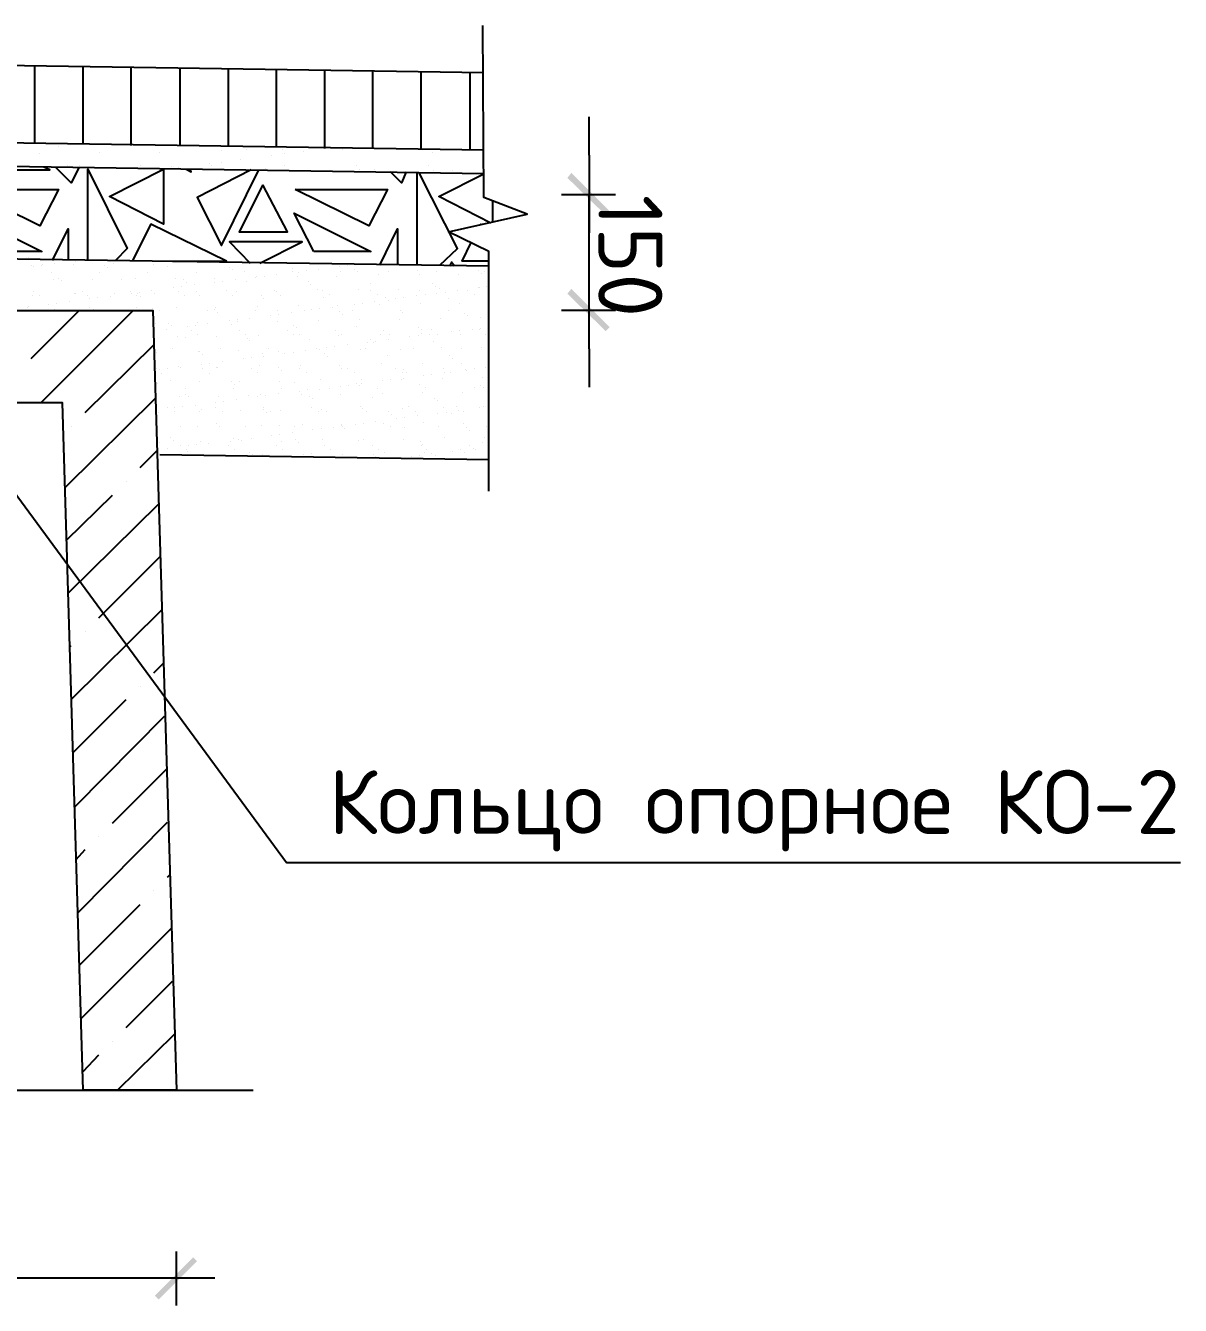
# Model space of a CAD drawing. Extents: x 8646 to 18206, y -17605 to -192.
# Drawn here: x 11807.8 to 11857.6, y -8224.9 to -8169.7 of the extents above; entities that cross this region are included whole.
import ezdxf

# ---------------------------------------------------------------- set-up
doc = ezdxf.new("R2010")
doc.units = 0
for name, color, linetype in [('PDF__0', 7, 'CONTINUOUS'), ('PDF__КОНСТРУКЦИЯ_КОЛОДЦА', 7, 'CONTINUOUS'), ('PDF__ТЕКСТ', 7, 'CONTINUOUS'), ('PDF__УСИЛЕНИЕ', 7, 'CONTINUOUS')]:
    doc.layers.add(name, color=color, linetype=linetype)
doc.styles.add('PDF_ISOCPEUR', font='isocpeur.ttf')

msp = doc.modelspace()

# ---------------------------------------------------------------- linework, layer by layer
at = {"layer": 'PDF__0', "linetype": 'CONTINUOUS'}
for points in [[(11804.827, -8175.759), (11804.742, -8175.929), (11808.853, -8175.929), (11808.599, -8175.802)], [(11832.119, -8175.293), (11832.119, -8178.641)], [(11810.124, -8175.802), (11809.785, -8176.48), (11809.107, -8175.802)], [(11810.506, -8179.828), (11810.506, -8175.887), (11812.201, -8179.319), (11811.692, -8179.828)], [(11814.744, -8175.887), (11814.956, -8176.014), (11814.913, -8175.887)], [(11817.541, -8175.929), (11815.21, -8177.116), (11816.269, -8179.192), (11817.88, -8175.929)], [(11824.236, -8176.014), (11824.025, -8176.48), (11823.558, -8176.014)], [(11824.703, -8180.04), (11824.703, -8176.056)], [(11825.677, -8180.04), (11826.44, -8179.319), (11824.787, -8176.056)], [(11827.881, -8178.217), (11825.635, -8177.073), (11827.584, -8176.098)], [(11827.966, -8178.175), (11827.966, -8177.285)], [(11830.932, -8176.988), (11833.263, -8176.988)], [(11808.98, -8179.828), (11809.658, -8178.472), (11809.658, -8179.828)], [(11814.15, -8179.87), (11816.481, -8179.87), (11813.218, -8178.26), (11812.413, -8179.87)], [(11823.092, -8180.04), (11823.855, -8178.472), (11823.855, -8180.04)], [(11827.5, -8178.302), (11827.457, -8178.26), (11827.415, -8178.302)], [(11817.922, -8179.955), (11819.744, -8179.023), (11816.608, -8179.023), (11817.498, -8179.955)], [(11827.796, -8179.87), (11826.652, -8179.87), (11827.033, -8179.065)], [(11826.313, -8180.082), (11826.186, -8179.913), (11826.101, -8180.082)], [(11832.119, -8183.642), (11832.119, -8180.294)], [(11833.263, -8181.989), (11830.932, -8181.989)], [(11814.32, -8224.919), (11814.32, -8222.588)], [(11812.625, -8223.732), (11815.973, -8223.732)]]:
    msp.add_lwpolyline(points, dxfattribs=at)
for points in [[(11813.769, -8175.887), (11813.769, -8178.26), (11811.438, -8177.073)], [(11805.251, -8176.777), (11809.234, -8176.777), (11808.429, -8178.345)], [(11818.049, -8176.565), (11817.032, -8178.599), (11819.109, -8178.599)], [(11819.448, -8176.777), (11823.431, -8176.777), (11822.626, -8178.345)], [(11806.014, -8179.446), (11805.208, -8177.794), (11808.514, -8179.446)], [(11820.253, -8179.446), (11819.405, -8177.794), (11822.711, -8179.446)]]:
    msp.add_lwpolyline(points, close=True, dxfattribs=at)
for points in [[(11831.356, -8176.056), (11831.187, -8176.268), (11833.009, -8177.709)], [(11831.187, -8176.268), (11833.009, -8177.709), (11832.839, -8177.878)], [(11833.009, -8182.71), (11831.187, -8181.269), (11831.356, -8181.057)], [(11832.839, -8182.879), (11833.009, -8182.71), (11831.187, -8181.269)], [(11813.388, -8224.495), (11813.557, -8224.664), (11815.04, -8222.842)], [(11813.557, -8224.664), (11815.04, -8222.842), (11815.21, -8223.012)]]:
    msp.add_solid(points, dxfattribs=at)
at = {"layer": 'PDF__КОНСТРУКЦИЯ_КОЛОДЦА', "linetype": 'CONTINUOUS'}
for points in [[(11827.796, -8189.787), (11827.796, -8179.446), (11826.059, -8178.599), (11829.449, -8177.836), (11827.584, -8177.116), (11827.542, -8169.699)], [(11827.584, -8171.733), (11799.275, -8171.31)], [(11827.584, -8175.081), (11800.165, -8174.658)], [(11827.584, -8176.098), (11800.504, -8175.675)], [(11827.796, -8180.082), (11802.623, -8179.701)], [(11827.796, -8188.431), (11813.599, -8188.219)]]:
    msp.add_lwpolyline(points, dxfattribs=at)
at = {"layer": 'PDF__УСИЛЕНИЕ', "linetype": 'CONTINUOUS'}
for points in [[(11808.217, -8174.785), (11808.217, -8171.437)], [(11810.294, -8174.827), (11810.294, -8171.479)], [(11812.37, -8174.869), (11812.37, -8171.522)], [(11814.489, -8174.869), (11814.489, -8171.564)], [(11816.566, -8174.912), (11816.566, -8171.564)], [(11818.643, -8174.954), (11818.643, -8171.606)], [(11820.719, -8174.997), (11820.719, -8171.649)], [(11822.796, -8174.997), (11822.796, -8171.691)], [(11824.872, -8175.039), (11824.872, -8171.691)], [(11826.991, -8175.081), (11826.991, -8171.733)], [(11832.119, -8175.293), (11832.119, -8173.641)], [(11808.429, -8175.209), (11808.429, -8175.209)], [(11809.234, -8174.912), (11809.234, -8174.912)], [(11811.014, -8175.166), (11811.014, -8175.166)], [(11813.599, -8175.166), (11813.599, -8175.166)], [(11816.269, -8175.081), (11816.269, -8175.081)], [(11817.329, -8175.039), (11817.329, -8175.039)], [(11818.897, -8175.039), (11818.897, -8175.039)], [(11818.982, -8175.209), (11818.982, -8175.209)], [(11819.787, -8175.124), (11819.787, -8175.124)], [(11821.482, -8175.039), (11821.482, -8175.039)], [(11825.381, -8175.166), (11825.381, -8175.166)], [(11809.616, -8175.717), (11809.616, -8175.717)], [(11810.124, -8175.717), (11810.124, -8175.717)], [(11812.752, -8175.717), (11812.752, -8175.717)], [(11814.108, -8175.759), (11814.108, -8175.759)], [(11815.761, -8175.632), (11815.761, -8175.632)], [(11815.846, -8175.717), (11815.846, -8175.717)], [(11816.269, -8175.59), (11816.269, -8175.59)], [(11817.074, -8175.463), (11817.074, -8175.463)], [(11818.431, -8175.293), (11818.431, -8175.293)], [(11818.982, -8175.717), (11818.982, -8175.717)], [(11822.075, -8175.717), (11822.075, -8175.717)], [(11825.211, -8175.717), (11825.211, -8175.717)], [(11814.405, -8175.802), (11814.405, -8175.802)], [(11818.176, -8175.844), (11818.176, -8175.844)], [(11822.202, -8175.887), (11822.202, -8175.887)], [(11822.88, -8175.929), (11822.88, -8175.929)], [(11825.423, -8175.971), (11825.423, -8175.971)], [(11826.228, -8175.971), (11826.228, -8175.971)], [(11832.119, -8181.989), (11832.119, -8176.988)], [(11807.921, -8179.701), (11807.921, -8179.701)], [(11808.09, -8180.04), (11808.09, -8180.04)], [(11808.175, -8180.082), (11808.175, -8180.082)], [(11808.514, -8180.04), (11808.514, -8180.04)], [(11808.556, -8179.997), (11808.556, -8179.997)], [(11809.065, -8179.955), (11809.065, -8179.955)], [(11809.87, -8179.997), (11809.87, -8179.997)], [(11809.955, -8179.87), (11809.955, -8179.87)], [(11810.336, -8179.785), (11810.336, -8179.785)], [(11811.226, -8180.04), (11811.226, -8180.04)], [(11811.353, -8180.124), (11811.353, -8180.124)], [(11811.608, -8179.955), (11811.608, -8179.955)], [(11813.345, -8179.997), (11813.345, -8179.997)], [(11813.938, -8180.082), (11813.938, -8180.082)], [(11815.125, -8179.913), (11815.125, -8179.913)], [(11816.608, -8180.124), (11816.608, -8180.124)], [(11819.321, -8180.167), (11819.321, -8180.167)], [(11821.355, -8180.082), (11821.355, -8180.082)], [(11821.694, -8180.04), (11821.694, -8180.04)], [(11808.938, -8180.336), (11808.938, -8180.336)], [(11809.023, -8180.633), (11809.023, -8180.633)], [(11809.234, -8180.591), (11809.234, -8180.591)], [(11809.362, -8180.718), (11809.362, -8180.718)], [(11810.718, -8180.675), (11810.718, -8180.675)], [(11811.014, -8180.336), (11811.014, -8180.336)], [(11811.947, -8180.675), (11811.947, -8180.675)], [(11812.54, -8180.591), (11812.54, -8180.591)], [(11813.091, -8180.336), (11813.091, -8180.336)], [(11814.277, -8180.591), (11814.277, -8180.591)], [(11814.617, -8180.675), (11814.617, -8180.675)], [(11815.167, -8180.336), (11815.167, -8180.336)], [(11815.973, -8180.591), (11815.973, -8180.591)], [(11816.735, -8180.209), (11816.735, -8180.209)], [(11816.863, -8180.675), (11816.863, -8180.675)], [(11817.244, -8180.294), (11817.244, -8180.294)], [(11817.753, -8180.548), (11817.753, -8180.548)], [(11817.795, -8180.506), (11817.795, -8180.506)], [(11818.134, -8180.506), (11818.134, -8180.506)], [(11818.643, -8180.421), (11818.643, -8180.421)], [(11819.321, -8180.294), (11819.321, -8180.294)], [(11819.532, -8180.506), (11819.532, -8180.506)], [(11819.575, -8180.336), (11819.575, -8180.336)], [(11819.914, -8180.252), (11819.914, -8180.252)], [(11820.465, -8180.209), (11820.465, -8180.209)], [(11821.228, -8180.506), (11821.228, -8180.506)], [(11821.397, -8180.294), (11821.397, -8180.294)], [(11821.99, -8180.209), (11821.99, -8180.209)], [(11822.118, -8180.294), (11822.118, -8180.294)], [(11823.05, -8180.421), (11823.05, -8180.421)], [(11823.474, -8180.294), (11823.474, -8180.294)], [(11824.703, -8180.252), (11824.703, -8180.252)], [(11824.787, -8180.421), (11824.787, -8180.421)], [(11825.55, -8180.294), (11825.55, -8180.294)], [(11826.483, -8180.421), (11826.483, -8180.421)], [(11827.373, -8180.252), (11827.373, -8180.252)], [(11827.5, -8180.379), (11827.5, -8180.379)], [(11827.627, -8180.294), (11827.627, -8180.294)], [(11808.175, -8181.184), (11808.175, -8181.184)], [(11809.912, -8181.269), (11809.912, -8181.269)], [(11809.955, -8181.269), (11809.955, -8181.269)], [(11810.252, -8181.184), (11810.252, -8181.184)], [(11811.65, -8181.269), (11811.65, -8181.269)], [(11812.328, -8181.184), (11812.328, -8181.184)], [(11812.37, -8181.269), (11812.37, -8181.269)], [(11812.625, -8181.269), (11812.625, -8181.269)], [(11812.709, -8181.226), (11812.709, -8181.226)], [(11813.26, -8181.142), (11813.26, -8181.142)], [(11813.388, -8181.269), (11813.388, -8181.269)], [(11814.193, -8181.014), (11814.193, -8181.014)], [(11814.405, -8181.184), (11814.405, -8181.184)], [(11814.532, -8180.972), (11814.532, -8180.972)], [(11814.744, -8180.803), (11814.744, -8180.803)], [(11815.083, -8180.887), (11815.083, -8180.887)], [(11815.167, -8181.184), (11815.167, -8181.184)], [(11815.973, -8180.803), (11815.973, -8180.803)], [(11816.312, -8180.76), (11816.312, -8180.76)], [(11816.481, -8181.142), (11816.481, -8181.142)], [(11816.905, -8181.184), (11816.905, -8181.184)], [(11817.329, -8180.76), (11817.329, -8180.76)], [(11818.558, -8181.142), (11818.558, -8181.142)], [(11818.643, -8181.184), (11818.643, -8181.184)], [(11819.999, -8180.76), (11819.999, -8180.76)], [(11820.126, -8180.887), (11820.126, -8180.887)], [(11820.422, -8181.099), (11820.422, -8181.099)], [(11820.634, -8181.142), (11820.634, -8181.142)], [(11822.16, -8181.099), (11822.16, -8181.099)], [(11822.711, -8180.845), (11822.711, -8180.845)], [(11822.711, -8181.142), (11822.711, -8181.142)], [(11823.897, -8181.099), (11823.897, -8181.099)], [(11824.787, -8181.142), (11824.787, -8181.142)], [(11825.381, -8180.845), (11825.381, -8180.845)], [(11825.508, -8180.972), (11825.508, -8180.972)], [(11825.55, -8181.269), (11825.55, -8181.269)], [(11825.677, -8181.057), (11825.677, -8181.057)], [(11825.932, -8181.226), (11825.932, -8181.226)], [(11826.44, -8181.142), (11826.44, -8181.142)], [(11826.864, -8181.142), (11826.864, -8181.142)], [(11827.373, -8181.014), (11827.373, -8181.014)], [(11827.415, -8181.014), (11827.415, -8181.014)], [(11827.712, -8180.972), (11827.712, -8180.972)], [(11807.921, -8181.82), (11807.921, -8181.82)], [(11808.133, -8181.353), (11808.133, -8181.353)], [(11808.429, -8181.353), (11808.429, -8181.353)], [(11808.811, -8181.735), (11808.811, -8181.735)], [(11809.15, -8181.692), (11809.15, -8181.692)], [(11809.701, -8181.608), (11809.701, -8181.608)], [(11810.506, -8181.353), (11810.506, -8181.353)], [(11810.591, -8181.481), (11810.591, -8181.481)], [(11810.93, -8181.438), (11810.93, -8181.438)], [(11811.481, -8181.396), (11811.481, -8181.396)], [(11812.582, -8181.353), (11812.582, -8181.353)], [(11812.752, -8181.396), (11812.752, -8181.396)], [(11814.659, -8181.353), (11814.659, -8181.353)], [(11815.337, -8181.353), (11815.337, -8181.353)], [(11816.735, -8181.353), (11816.735, -8181.353)], [(11817.837, -8181.82), (11817.837, -8181.82)], [(11818.007, -8181.353), (11818.007, -8181.353)], [(11818.092, -8181.481), (11818.092, -8181.481)], [(11818.812, -8181.353), (11818.812, -8181.353)], [(11819.575, -8181.777), (11819.575, -8181.777)], [(11820.677, -8181.438), (11820.677, -8181.438)], [(11820.931, -8181.311), (11820.931, -8181.311)], [(11821.27, -8181.777), (11821.27, -8181.777)], [(11821.99, -8181.735), (11821.99, -8181.735)], [(11822.329, -8181.692), (11822.329, -8181.692)], [(11822.88, -8181.608), (11822.88, -8181.608)], [(11823.008, -8181.311), (11823.008, -8181.311)], [(11823.092, -8181.735), (11823.092, -8181.735)], [(11823.347, -8181.438), (11823.347, -8181.438)], [(11823.474, -8181.565), (11823.474, -8181.565)], [(11823.77, -8181.481), (11823.77, -8181.481)], [(11824.109, -8181.438), (11824.109, -8181.438)], [(11824.66, -8181.353), (11824.66, -8181.353)], [(11824.83, -8181.692), (11824.83, -8181.692)], [(11825.084, -8181.311), (11825.084, -8181.311)], [(11826.059, -8181.481), (11826.059, -8181.481)], [(11826.525, -8181.692), (11826.525, -8181.692)], [(11827.161, -8181.311), (11827.161, -8181.311)], [(11807.878, -8181.862), (11807.878, -8181.862)], [(11809.065, -8181.947), (11809.065, -8181.947)], [(11810.591, -8181.862), (11810.591, -8181.862)], [(11810.718, -8181.989), (11810.718, -8181.989)], [(11810.76, -8181.947), (11810.76, -8181.947)], [(11812.582, -8181.862), (11812.582, -8181.862)], [(11813.303, -8181.904), (11813.303, -8181.904)], [(11813.599, -8181.989), (11813.599, -8181.989)], [(11814.32, -8181.862), (11814.32, -8181.862)], [(11815.676, -8181.989), (11815.676, -8181.989)], [(11815.973, -8181.947), (11815.973, -8181.947)], [(11816.015, -8181.862), (11816.015, -8181.862)], [(11816.1, -8182.074), (11816.1, -8182.074)], [(11816.947, -8182.371), (11816.947, -8182.371)], [(11817.456, -8182.328), (11817.456, -8182.328)], [(11817.753, -8181.989), (11817.753, -8181.989)], [(11818.388, -8182.201), (11818.388, -8182.201)], [(11818.685, -8181.989), (11818.685, -8181.989)], [(11818.727, -8182.159), (11818.727, -8182.159)], [(11819.278, -8182.074), (11819.278, -8182.074)], [(11819.829, -8181.989), (11819.829, -8181.989)], [(11820.168, -8181.947), (11820.168, -8181.947)], [(11820.507, -8181.904), (11820.507, -8181.904)], [(11821.058, -8181.862), (11821.058, -8181.862)], [(11821.355, -8182.031), (11821.355, -8182.031)], [(11821.482, -8182.159), (11821.482, -8182.159)], [(11821.906, -8181.989), (11821.906, -8181.989)], [(11822.202, -8182.371), (11822.202, -8182.371)], [(11823.94, -8182.371), (11823.94, -8182.371)], [(11823.982, -8181.989), (11823.982, -8181.989)], [(11824.067, -8182.074), (11824.067, -8182.074)], [(11825.72, -8182.328), (11825.72, -8182.328)], [(11826.059, -8181.989), (11826.059, -8181.989)], [(11826.737, -8182.116), (11826.737, -8182.116)], [(11826.864, -8182.201), (11826.864, -8182.201)], [(11827.457, -8182.286), (11827.457, -8182.286)], [(11813.345, -8182.879), (11813.345, -8182.879)], [(11813.43, -8182.54), (11813.43, -8182.54)], [(11813.896, -8182.794), (11813.896, -8182.794)], [(11813.981, -8182.54), (11813.981, -8182.54)], [(11814.108, -8182.625), (11814.108, -8182.625)], [(11814.786, -8182.667), (11814.786, -8182.667)], [(11814.956, -8182.837), (11814.956, -8182.837)], [(11815.125, -8182.625), (11815.125, -8182.625)], [(11815.21, -8182.498), (11815.21, -8182.498)], [(11815.676, -8182.54), (11815.676, -8182.54)], [(11816.608, -8182.413), (11816.608, -8182.413)], [(11816.693, -8182.582), (11816.693, -8182.582)], [(11816.947, -8182.455), (11816.947, -8182.455)], [(11817.032, -8182.837), (11817.032, -8182.837)], [(11818.685, -8182.455), (11818.685, -8182.455)], [(11819.109, -8182.837), (11819.109, -8182.837)], [(11819.363, -8182.625), (11819.363, -8182.625)], [(11819.49, -8182.71), (11819.49, -8182.71)], [(11820.465, -8182.413), (11820.465, -8182.413)], [(11821.185, -8182.837), (11821.185, -8182.837)], [(11822.075, -8182.667), (11822.075, -8182.667)], [(11823.262, -8182.837), (11823.262, -8182.837)], [(11824.745, -8182.71), (11824.745, -8182.71)], [(11824.872, -8182.794), (11824.872, -8182.794)], [(11824.872, -8182.964), (11824.872, -8182.964)], [(11825.338, -8182.794), (11825.338, -8182.794)], [(11826.186, -8182.879), (11826.186, -8182.879)], [(11826.525, -8182.837), (11826.525, -8182.837)], [(11827.076, -8182.794), (11827.076, -8182.794)], [(11827.415, -8182.794), (11827.415, -8182.794)], [(11827.457, -8182.752), (11827.457, -8182.752)], [(11814.362, -8183.133), (11814.362, -8183.133)], [(11814.701, -8183.176), (11814.701, -8183.176)], [(11815.21, -8183.006), (11815.21, -8183.006)], [(11816.057, -8183.133), (11816.057, -8183.133)], [(11817.286, -8183.006), (11817.286, -8183.006)], [(11817.371, -8183.218), (11817.371, -8183.218)], [(11817.456, -8183.303), (11817.456, -8183.303)], [(11817.88, -8183.091), (11817.88, -8183.091)], [(11819.363, -8183.006), (11819.363, -8183.006)], [(11819.617, -8183.049), (11819.617, -8183.049)], [(11820.041, -8183.26), (11820.041, -8183.26)], [(11821.312, -8183.091), (11821.312, -8183.091)], [(11821.439, -8183.006), (11821.439, -8183.006)], [(11821.694, -8183.472), (11821.694, -8183.472)], [(11822.584, -8183.388), (11822.584, -8183.388)], [(11822.711, -8183.26), (11822.711, -8183.26)], [(11822.838, -8183.388), (11822.838, -8183.388)], [(11822.923, -8183.345), (11822.923, -8183.345)], [(11823.135, -8183.006), (11823.135, -8183.006)], [(11823.474, -8183.26), (11823.474, -8183.26)], [(11823.516, -8183.006), (11823.516, -8183.006)], [(11824.364, -8183.133), (11824.364, -8183.133)], [(11824.745, -8183.091), (11824.745, -8183.091)], [(11825.254, -8183.006), (11825.254, -8183.006)], [(11825.423, -8183.345), (11825.423, -8183.345)], [(11825.593, -8183.006), (11825.593, -8183.006)], [(11826.567, -8183.006), (11826.567, -8183.006)], [(11827.669, -8183.006), (11827.669, -8183.006)], [(11802.92, -8183.854), (11819.066, -8205.806), (11820.719, -8205.806), (11857.631, -8205.806)], [(11813.472, -8183.811), (11813.472, -8183.811)], [(11814.15, -8183.642), (11814.15, -8183.642)], [(11815.252, -8183.769), (11815.252, -8183.769)], [(11815.337, -8183.769), (11815.337, -8183.769)], [(11815.464, -8183.896), (11815.464, -8183.896)], [(11816.227, -8183.642), (11816.227, -8183.642)], [(11816.99, -8183.727), (11816.99, -8183.727)], [(11817.202, -8184.066), (11817.202, -8184.066)], [(11817.541, -8184.023), (11817.541, -8184.023)], [(11818.049, -8183.854), (11818.049, -8183.854)], [(11818.092, -8183.981), (11818.092, -8183.981)], [(11818.303, -8183.642), (11818.303, -8183.642)], [(11818.727, -8183.769), (11818.727, -8183.769)], [(11818.982, -8183.854), (11818.982, -8183.854)], [(11819.363, -8183.811), (11819.363, -8183.811)], [(11819.871, -8183.727), (11819.871, -8183.727)], [(11820.38, -8183.642), (11820.38, -8183.642)], [(11820.507, -8183.684), (11820.507, -8183.684)], [(11820.719, -8183.854), (11820.719, -8183.854)], [(11820.804, -8183.599), (11820.804, -8183.599)], [(11820.846, -8183.981), (11820.846, -8183.981)], [(11821.143, -8183.557), (11821.143, -8183.557)], [(11822.245, -8183.684), (11822.245, -8183.684)], [(11822.457, -8183.642), (11822.457, -8183.642)], [(11823.431, -8183.939), (11823.431, -8183.939)], [(11823.982, -8183.684), (11823.982, -8183.684)], [(11824.533, -8183.642), (11824.533, -8183.642)], [(11825.762, -8183.599), (11825.762, -8183.599)], [(11826.101, -8183.939), (11826.101, -8183.939)], [(11826.228, -8184.066), (11826.228, -8184.066)], [(11826.61, -8183.642), (11826.61, -8183.642)], [(11827.5, -8183.599), (11827.5, -8183.599)], [(11832.119, -8183.642), (11832.119, -8185.295)], [(11813.472, -8184.489), (11813.472, -8184.489)], [(11813.599, -8184.532), (11813.599, -8184.532)], [(11813.938, -8184.489), (11813.938, -8184.489)], [(11814.405, -8184.405), (11814.405, -8184.405)], [(11814.489, -8184.447), (11814.489, -8184.447)], [(11815.422, -8184.32), (11815.422, -8184.32)], [(11815.464, -8184.489), (11815.464, -8184.489)], [(11815.761, -8184.278), (11815.761, -8184.278)], [(11816.057, -8184.447), (11816.057, -8184.447)], [(11816.1, -8184.447), (11816.1, -8184.447)], [(11816.312, -8184.193), (11816.312, -8184.193)], [(11817.541, -8184.489), (11817.541, -8184.489)], [(11817.922, -8184.362), (11817.922, -8184.362)], [(11818.727, -8184.447), (11818.727, -8184.447)], [(11818.854, -8184.574), (11818.854, -8184.574)], [(11819.617, -8184.489), (11819.617, -8184.489)], [(11819.66, -8184.362), (11819.66, -8184.362)], [(11821.355, -8184.362), (11821.355, -8184.362)], [(11821.439, -8184.489), (11821.439, -8184.489)], [(11821.694, -8184.489), (11821.694, -8184.489)], [(11823.177, -8184.278), (11823.177, -8184.278)], [(11823.77, -8184.489), (11823.77, -8184.489)], [(11824.109, -8184.532), (11824.109, -8184.532)], [(11824.915, -8184.278), (11824.915, -8184.278)], [(11825.847, -8184.489), (11825.847, -8184.489)], [(11826.61, -8184.278), (11826.61, -8184.278)], [(11826.779, -8184.532), (11826.779, -8184.532)], [(11826.822, -8184.574), (11826.822, -8184.574)], [(11827.161, -8184.489), (11827.161, -8184.489)], [(11827.669, -8184.447), (11827.669, -8184.447)], [(11813.515, -8185.125), (11813.515, -8185.125)], [(11813.684, -8184.701), (11813.684, -8184.701)], [(11814.066, -8184.998), (11814.066, -8184.998)], [(11815.295, -8185.04), (11815.295, -8185.04)], [(11815.761, -8184.701), (11815.761, -8184.701)], [(11816.693, -8185.04), (11816.693, -8185.04)], [(11816.82, -8185.168), (11816.82, -8185.168)], [(11817.032, -8185.04), (11817.032, -8185.04)], [(11817.837, -8184.659), (11817.837, -8184.659)], [(11818.77, -8185.04), (11818.77, -8185.04)], [(11819.405, -8185.083), (11819.405, -8185.083)], [(11819.914, -8184.659), (11819.914, -8184.659)], [(11820.55, -8184.956), (11820.55, -8184.956)], [(11821.99, -8184.659), (11821.99, -8184.659)], [(11822.075, -8185.125), (11822.075, -8185.125)], [(11822.287, -8184.956), (11822.287, -8184.956)], [(11822.287, -8185.125), (11822.287, -8185.125)], [(11823.219, -8184.998), (11823.219, -8184.998)], [(11823.558, -8184.956), (11823.558, -8184.956)], [(11824.025, -8184.956), (11824.025, -8184.956)], [(11824.067, -8184.659), (11824.067, -8184.659)], [(11824.109, -8184.913), (11824.109, -8184.913)], [(11824.236, -8184.659), (11824.236, -8184.659)], [(11824.787, -8185.168), (11824.787, -8185.168)], [(11824.999, -8184.786), (11824.999, -8184.786)], [(11825.338, -8184.744), (11825.338, -8184.744)], [(11825.804, -8184.913), (11825.804, -8184.913)], [(11825.889, -8184.659), (11825.889, -8184.659)], [(11826.144, -8184.659), (11826.144, -8184.659)], [(11827.542, -8184.871), (11827.542, -8184.871)], [(11814.447, -8185.718), (11814.447, -8185.718)], [(11814.701, -8185.337), (11814.701, -8185.337)], [(11814.701, -8185.634), (11814.701, -8185.634)], [(11814.828, -8185.718), (11814.828, -8185.718)], [(11816.142, -8185.718), (11816.142, -8185.718)], [(11816.778, -8185.337), (11816.778, -8185.337)], [(11817.414, -8185.676), (11817.414, -8185.676)], [(11817.837, -8185.718), (11817.837, -8185.718)], [(11817.964, -8185.634), (11817.964, -8185.634)], [(11818.176, -8185.676), (11818.176, -8185.676)], [(11818.727, -8185.591), (11818.727, -8185.591)], [(11818.854, -8185.337), (11818.854, -8185.337)], [(11819.617, -8185.507), (11819.617, -8185.507)], [(11819.702, -8185.634), (11819.702, -8185.634)], [(11819.956, -8185.422), (11819.956, -8185.422)], [(11820.083, -8185.718), (11820.083, -8185.718)], [(11820.507, -8185.379), (11820.507, -8185.379)], [(11820.931, -8185.337), (11820.931, -8185.337)], [(11821.397, -8185.252), (11821.397, -8185.252)], [(11821.397, -8185.634), (11821.397, -8185.634)], [(11821.736, -8185.21), (11821.736, -8185.21)], [(11822.202, -8185.21), (11822.202, -8185.21)], [(11823.008, -8185.337), (11823.008, -8185.337)], [(11823.219, -8185.591), (11823.219, -8185.591)], [(11824.957, -8185.549), (11824.957, -8185.549)], [(11825.084, -8185.295), (11825.084, -8185.295)], [(11826.652, -8185.549), (11826.652, -8185.549)], [(11827.161, -8185.295), (11827.161, -8185.295)], [(11827.457, -8185.21), (11827.457, -8185.21)], [(11827.584, -8185.295), (11827.584, -8185.295)], [(11813.938, -8186.185), (11813.938, -8186.185)], [(11814.235, -8186.185), (11814.235, -8186.185)], [(11814.574, -8186.142), (11814.574, -8186.142)], [(11815.125, -8186.1), (11815.125, -8186.1)], [(11815.422, -8186.269), (11815.422, -8186.269)], [(11816.015, -8185.973), (11816.015, -8185.973)], [(11816.015, -8186.185), (11816.015, -8186.185)], [(11816.354, -8185.93), (11816.354, -8185.93)], [(11816.905, -8185.846), (11816.905, -8185.846)], [(11818.092, -8186.185), (11818.092, -8186.185)], [(11818.092, -8186.269), (11818.092, -8186.269)], [(11820.168, -8186.185), (11820.168, -8186.185)], [(11820.211, -8185.803), (11820.211, -8185.803)], [(11820.592, -8186.269), (11820.592, -8186.269)], [(11822.245, -8186.142), (11822.245, -8186.142)], [(11822.329, -8186.227), (11822.329, -8186.227)], [(11822.796, -8185.761), (11822.796, -8185.761)], [(11824.067, -8186.227), (11824.067, -8186.227)], [(11824.321, -8186.142), (11824.321, -8186.142)], [(11825.465, -8185.803), (11825.465, -8185.803)], [(11825.593, -8185.888), (11825.593, -8185.888)], [(11825.847, -8186.185), (11825.847, -8186.185)], [(11826.398, -8186.142), (11826.398, -8186.142)], [(11827.415, -8186.185), (11827.415, -8186.185)], [(11827.584, -8186.142), (11827.584, -8186.142)], [(11827.754, -8186.142), (11827.754, -8186.142)], [(11813.557, -8186.396), (11813.557, -8186.396)], [(11814.235, -8186.354), (11814.235, -8186.354)], [(11815.337, -8186.354), (11815.337, -8186.354)], [(11816.312, -8186.354), (11816.312, -8186.354)], [(11817.074, -8186.312), (11817.074, -8186.312)], [(11818.219, -8186.396), (11818.219, -8186.396)], [(11818.388, -8186.354), (11818.388, -8186.354)], [(11818.812, -8186.312), (11818.812, -8186.312)], [(11820.465, -8186.354), (11820.465, -8186.354)], [(11820.804, -8186.354), (11820.804, -8186.354)], [(11822.541, -8186.354), (11822.541, -8186.354)], [(11822.923, -8186.778), (11822.923, -8186.778)], [(11823.474, -8186.354), (11823.474, -8186.354)], [(11823.601, -8186.481), (11823.601, -8186.481)], [(11823.813, -8186.651), (11823.813, -8186.651)], [(11824.152, -8186.608), (11824.152, -8186.608)], [(11824.618, -8186.354), (11824.618, -8186.354)], [(11824.703, -8186.524), (11824.703, -8186.524)], [(11824.999, -8186.82), (11824.999, -8186.82)], [(11825.593, -8186.439), (11825.593, -8186.439)], [(11825.974, -8186.396), (11825.974, -8186.396)], [(11826.186, -8186.439), (11826.186, -8186.439)], [(11826.483, -8186.312), (11826.483, -8186.312)], [(11826.694, -8186.354), (11826.694, -8186.354)], [(11814.489, -8186.99), (11814.489, -8186.99)], [(11815.21, -8186.99), (11815.21, -8186.99)], [(11816.057, -8186.863), (11816.057, -8186.863)], [(11816.185, -8186.99), (11816.185, -8186.99)], [(11816.185, -8186.99), (11816.185, -8186.99)], [(11817.286, -8186.99), (11817.286, -8186.99)], [(11818.007, -8186.947), (11818.007, -8186.947)], [(11818.431, -8187.371), (11818.431, -8187.371)], [(11818.77, -8186.947), (11818.77, -8186.947)], [(11818.77, -8187.329), (11818.77, -8187.329)], [(11819.321, -8187.244), (11819.321, -8187.244)], [(11819.405, -8186.99), (11819.405, -8186.99)], [(11819.744, -8186.905), (11819.744, -8186.905)], [(11820.211, -8187.117), (11820.211, -8187.117)], [(11820.592, -8187.075), (11820.592, -8187.075)], [(11821.1, -8187.032), (11821.1, -8187.032)], [(11821.439, -8186.905), (11821.439, -8186.905)], [(11821.439, -8186.947), (11821.439, -8186.947)], [(11821.482, -8186.99), (11821.482, -8186.99)], [(11821.567, -8187.075), (11821.567, -8187.075)], [(11822.033, -8186.905), (11822.033, -8186.905)], [(11822.372, -8186.863), (11822.372, -8186.863)], [(11823.262, -8186.863), (11823.262, -8186.863)], [(11823.558, -8186.99), (11823.558, -8186.99)], [(11824.152, -8187.032), (11824.152, -8187.032)], [(11825.635, -8186.99), (11825.635, -8186.99)], [(11826.694, -8186.863), (11826.694, -8186.863)], [(11826.822, -8187.032), (11826.822, -8187.032)], [(11826.949, -8187.159), (11826.949, -8187.159)], [(11827.712, -8186.99), (11827.712, -8186.99)], [(11813.599, -8187.668), (11813.599, -8187.668)], [(11814.066, -8187.456), (11814.066, -8187.456)], [(11814.193, -8187.583), (11814.193, -8187.583)], [(11814.489, -8187.837), (11814.489, -8187.837)], [(11814.828, -8187.837), (11814.828, -8187.837)], [(11815.167, -8187.795), (11815.167, -8187.795)], [(11815.379, -8187.625), (11815.379, -8187.625)], [(11815.718, -8187.71), (11815.718, -8187.71)], [(11816.566, -8187.837), (11816.566, -8187.837)], [(11816.651, -8187.625), (11816.651, -8187.625)], [(11816.778, -8187.498), (11816.778, -8187.498)], [(11816.99, -8187.541), (11816.99, -8187.541)], [(11817.117, -8187.583), (11817.117, -8187.583)], [(11817.541, -8187.498), (11817.541, -8187.498)], [(11818.643, -8187.837), (11818.643, -8187.837)], [(11818.854, -8187.625), (11818.854, -8187.625)], [(11819.448, -8187.541), (11819.448, -8187.541)], [(11819.575, -8187.668), (11819.575, -8187.668)], [(11820.634, -8187.541), (11820.634, -8187.541)], [(11820.719, -8187.837), (11820.719, -8187.837)], [(11822.16, -8187.583), (11822.16, -8187.583)], [(11822.372, -8187.541), (11822.372, -8187.541)], [(11822.796, -8187.837), (11822.796, -8187.837)], [(11824.109, -8187.541), (11824.109, -8187.541)], [(11824.83, -8187.625), (11824.83, -8187.625)], [(11824.872, -8187.837), (11824.872, -8187.837)], [(11824.957, -8187.753), (11824.957, -8187.753)], [(11825.889, -8187.456), (11825.889, -8187.456)], [(11826.949, -8187.837), (11826.949, -8187.837)], [(11827.542, -8187.668), (11827.542, -8187.668)], [(11827.627, -8187.456), (11827.627, -8187.456)], [(11813.938, -8187.965), (11813.938, -8187.965)], [(11814.744, -8188.007), (11814.744, -8188.007)], [(11814.786, -8188.092), (11814.786, -8188.092)], [(11816.82, -8188.007), (11816.82, -8188.007)], [(11817.456, -8188.134), (11817.456, -8188.134)], [(11817.583, -8188.219), (11817.583, -8188.219)], [(11818.049, -8188.219), (11818.049, -8188.219)], [(11818.897, -8188.007), (11818.897, -8188.007)], [(11819.787, -8188.219), (11819.787, -8188.219)], [(11820.168, -8188.176), (11820.168, -8188.176)], [(11820.973, -8188.007), (11820.973, -8188.007)], [(11821.482, -8188.219), (11821.482, -8188.219)], [(11822.838, -8188.219), (11822.838, -8188.219)], [(11822.923, -8188.304), (11822.923, -8188.304)], [(11823.05, -8188.007), (11823.05, -8188.007)], [(11823.304, -8188.134), (11823.304, -8188.134)], [(11824.448, -8188.304), (11824.448, -8188.304)], [(11824.787, -8188.261), (11824.787, -8188.261)], [(11825.042, -8188.134), (11825.042, -8188.134)], [(11825.126, -8188.007), (11825.126, -8188.007)], [(11825.338, -8188.176), (11825.338, -8188.176)], [(11825.508, -8188.261), (11825.508, -8188.261)], [(11826.228, -8188.092), (11826.228, -8188.092)], [(11826.567, -8188.007), (11826.567, -8188.007)], [(11826.737, -8188.134), (11826.737, -8188.134)], [(11827.118, -8187.965), (11827.118, -8187.965)], [(11827.203, -8188.007), (11827.203, -8188.007)], [(11762.618, -8223.732), (11812.625, -8223.732)]]:
    msp.add_lwpolyline(points, dxfattribs=at)
at = {"layer": 'PDF__УСИЛЕНИЕ', "color": 252, "linetype": 'CONTINUOUS'}
msp.add_lwpolyline([(11814.32, -8215.638), (11810.294, -8215.638), (11809.404, -8185.973), (11765.839, -8185.973), (11764.949, -8215.638), (11760.965, -8215.638), (11761.94, -8181.989), (11813.303, -8181.989)], close=True, dxfattribs=at)
for points in [[(11808.048, -8184.066), (11810.124, -8181.989)], [(11808.472, -8185.973), (11812.455, -8181.989)], [(11810.379, -8186.396), (11813.345, -8183.472)], [(11809.531, -8189.617), (11813.43, -8185.761)], [(11809.785, -8186.99), (11809.785, -8186.99)], [(11812.752, -8188.77), (11813.472, -8188.049)], [(11812.159, -8189.363), (11812.159, -8189.363)], [(11809.573, -8191.906), (11811.565, -8189.956)], [(11809.658, -8194.194), (11813.557, -8190.338)], [(11810.972, -8195.254), (11813.599, -8192.626)], [(11809.785, -8198.771), (11813.684, -8194.915)], [(11810.379, -8195.847), (11810.379, -8195.847)], [(11809.743, -8196.483), (11809.785, -8196.44)], [(11813.345, -8197.627), (11813.769, -8197.203)], [(11812.752, -8198.22), (11812.752, -8198.22)], [(11809.87, -8201.06), (11812.159, -8198.771)], [(11809.955, -8203.39), (11813.811, -8199.491)], [(11811.565, -8204.111), (11813.896, -8201.78)], [(11810.082, -8207.967), (11813.938, -8204.068)], [(11810.972, -8204.704), (11810.972, -8204.704)], [(11809.997, -8205.679), (11810.379, -8205.255)], [(11813.938, -8206.442), (11814.023, -8206.357)], [(11813.345, -8207.035), (11813.345, -8207.035)], [(11810.124, -8210.256), (11812.752, -8207.628)], [(11810.209, -8212.544), (11814.108, -8208.645)], [(11812.159, -8212.926), (11814.15, -8210.934)], [(11811.777, -8215.638), (11814.235, -8213.222)], [(11811.565, -8213.519), (11811.565, -8213.519)], [(11757.617, -8215.638), (11786.562, -8215.638), (11787.24, -8213.943), (11788.003, -8217.333), (11788.808, -8215.638), (11817.625, -8215.638)], [(11810.294, -8214.833), (11810.972, -8214.112)]]:
    msp.add_lwpolyline(points, dxfattribs=at)

# ---------------------------------------------------------------- texts
at = {"layer": 'PDF__ТЕКСТ', "linetype": 'CONTINUOUS', "insert": (11833.902, -8176.995), "char_height": 2.7614, "attachment_point": 4, "rotation": 270, "style": 'PDF_ISOCPEUR'}
msp.add_mtext('150', dxfattribs=at)
at = {"layer": 'PDF__ТЕКСТ', "linetype": 'CONTINUOUS', "insert": (11820.877, -8203.572), "char_height": 2.76143, "attachment_point": 4, "style": 'PDF_ISOCPEUR'}
msp.add_mtext('Кольцо опорное КО-2', dxfattribs=at)

doc.saveas('drawing.dxf')
